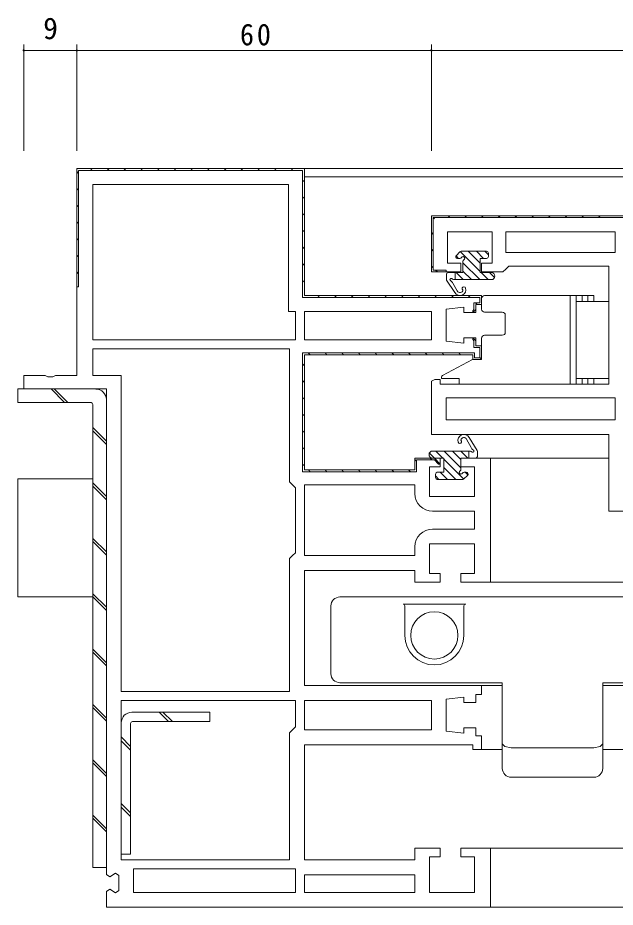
# Model space of a CAD drawing. Units: millimetres on the paper. Extents: x -420 to 373, y -297 to 267.
# Drawn here: x -182.4 to -81.3, y -210.8 to -60.3 of the extents above; entities that cross this region are included whole.
import ezdxf
from ezdxf.enums import TextEntityAlignment as Align

# ---------------------------------------------------------------- set-up
doc = ezdxf.new("R2010")
doc.units = ezdxf.units.MM
for name, color, linetype, lineweight in [('0-3_YKK_12', 2, 'Continuous', 9), ('0-4_YKK_D', 6, 'Continuous', 9), ('0-6_YKK_13', 4, 'Continuous', 9), ('0-7_YKK_11', 7, 'Continuous', 9)]:
    doc.layers.add(name, color=color, linetype=linetype, lineweight=lineweight)
doc.styles.add('ＭＳ ゴシック', font='')
doc.styles.get('ＭＳ ゴシック').set_extended_font_data('MS Gothic')

msp = doc.modelspace()

# ---------------------------------------------------------------- linework, layer by layer
at = {"layer": '0-3_YKK_12'}
for p, q in [((-134.425, -85.827), (11.842, -85.827)), ((-133.925, -87.227), (11.842, -87.227)), ((-102.941, -134.827), (-82.441, -134.827)), ((-102.925, -155.827), (11.842, -155.827)), ((-104.425, -173.327), (-100.425, -173.327)), ((-83.425, -173.327), (11.842, -173.327)), ((-104.425, -184.127), (-100.425, -184.127)), ((-83.425, -184.127), (11.842, -184.127)), ((-102.909, -200.827), (11.842, -200.827)), ((-103.409, -210.827), (11.842, -210.827))]:
    msp.add_line(p, q, dxfattribs=at)
at = {"layer": '0-4_YKK_D'}
for p, q in [((-181.425, -82.827), (-181.425, -64.827)), ((-181.425, -65.827), (-172.425, -65.827)), ((-172.425, -82.827), (-172.425, -64.827)), ((-172.425, -82.827), (-172.425, -64.827)), ((-172.425, -65.827), (-112.425, -65.827)), ((-112.425, -82.827), (-112.425, -64.827)), ((-112.425, -82.827), (-112.425, -64.827)), ((-112.425, -65.827), (-22.425, -65.827))]:
    msp.add_line(p, q, dxfattribs=at)
for centre, start, end in [((-181.425, -65.827), 0, 180), ((-181.425, -65.827), 180, 0), ((-172.425, -65.827), 0, 180), ((-172.425, -65.827), 0, 180), ((-172.425, -65.827), 180, 0), ((-172.425, -65.827), 180, 0), ((-112.425, -65.827), 0, 180), ((-112.425, -65.827), 0, 180), ((-112.425, -65.827), 180, 0), ((-112.425, -65.827), 180, 0)]:
    msp.add_arc(centre, 0.106, start, end, dxfattribs=at)
at = {"layer": '0-6_YKK_13'}
for p, q in [((-108.26, -100.591), (-107.832, -101.019)), ((-108.202, -100.51), (-107.602, -99.91)), ((-107.561, -99.876), (-104.19, -103.247)), ((-103.09, -99.822), (-107.39, -99.822)), ((-106.201, -99.822), (-104.19, -101.833)), ((-104.787, -99.822), (-103.587, -101.022)), ((-103.372, -99.822), (-102.79, -100.405)), ((-102.79, -100.122), (-102.79, -100.722)), ((-107.609, -101.022), (-107.99, -101.022)), ((-107.09, -101.542), (-107.09, -103.422)), ((-107.09, -101.761), (-104.229, -104.622)), ((-103.09, -101.022), (-104.19, -101.022)), ((-104.19, -101.022), (-104.19, -103.424)), ((-109.886, -104.545), (-109.886, -103.722)), ((-107.09, -103.422), (-109.586, -103.422)), ((-108.42, -104.622), (-108.42, -103.422)), ((-108.258, -103.422), (-107.058, -104.622)), ((-107.09, -103.176), (-105.643, -104.622)), ((-104.19, -103.422), (-102.29, -103.422)), ((-104.015, -103.422), (-102.815, -104.622)), ((-102.601, -103.422), (-101.746, -104.276)), ((-82.425, -121.327), (-82.425, -103.327)), ((-108.462, -106.81), (-109.849, -104.69)), ((-108.792, -105.241), (-108.043, -106.531)), ((-102.29, -104.622), (-108.42, -104.622)), ((-103.931, -107.827), (-103.931, -109.627)), ((-84.925, -107.327), (-103.431, -107.327)), ((-88.931, -107.327), (-88.931, -122.327)), ((-87.931, -107.327), (-87.931, -122.327)), ((-87.925, -108.327), (-82.425, -108.327)), ((-87.925, -121.327), (-87.925, -108.327)), ((-86.931, -107.327), (-86.931, -108.327)), ((-85.931, -107.327), (-85.931, -108.327)), ((-84.925, -107.327), (-84.925, -108.327)), ((-100.431, -110.127), (-103.431, -110.127)), ((-99.931, -110.627), (-99.931, -113.527)), ((-100.431, -114.027), (-103.431, -114.027)), ((-103.931, -114.527), (-103.931, -117.827)), ((-110.571, -120.843), (-105.49, -118.162)), ((-104.231, -118.127), (-105.35, -118.127)), ((-110.731, -121.108), (-110.731, -121.327)), ((-107.731, -121.327), (-110.731, -121.327)), ((-107.731, -121.327), (-107.731, -122.327)), ((-87.925, -121.327), (-82.425, -121.327)), ((-86.931, -121.327), (-86.931, -122.327)), ((-85.931, -121.327), (-85.931, -122.327)), ((-84.925, -121.327), (-84.925, -122.327)), ((-182.425, -125.427), (-182.425, -123.127)), ((-169.225, -123.127), (-182.425, -123.127)), ((-176.794, -123.127), (-174.494, -125.427)), ((-176.263, -123.127), (-173.963, -125.427)), ((-84.925, -122.327), (-107.731, -122.327)), ((-167.425, -204.128), (-167.425, -124.928)), ((-182.425, -125.427), (-170.025, -125.427)), ((-169.725, -204.128), (-169.725, -125.727)), ((-169.725, -129.666), (-167.425, -131.966)), ((-169.725, -130.197), (-167.425, -132.497)), ((-105.722, -133.008), (-106.472, -131.624)), ((-106.053, -131.345), (-104.666, -133.56)), ((-112.225, -133.627), (-106.095, -133.627)), ((-110.5, -134.827), (-111.7, -133.627)), ((-107.425, -136.488), (-110.285, -133.627)), ((-107.425, -135.074), (-108.871, -133.627)), ((-106.257, -134.827), (-107.457, -133.627)), ((-106.095, -133.627), (-106.095, -134.827)), ((-104.629, -133.705), (-104.629, -134.527)), ((-111.914, -134.827), (-112.768, -133.973)), ((-110.325, -134.827), (-112.225, -134.827)), ((-110.325, -137.227), (-110.325, -134.825)), ((-106.953, -138.374), (-110.325, -135.002)), ((-107.425, -134.827), (-104.929, -134.827)), ((-107.425, -136.708), (-107.425, -134.827)), ((-108.314, -138.428), (-110.325, -136.416)), ((-169.725, -138.327), (-182.425, -138.327)), ((-111.725, -138.127), (-111.725, -137.527)), ((-111.142, -138.428), (-111.725, -137.845)), ((-111.425, -137.227), (-110.325, -137.227)), ((-111.425, -138.428), (-107.125, -138.428)), ((-109.728, -138.428), (-110.928, -137.227)), ((-106.313, -137.74), (-106.913, -138.34)), ((-106.905, -137.227), (-106.525, -137.227)), ((-106.255, -137.658), (-106.682, -137.231)), ((-169.725, -139.035), (-167.425, -141.335)), ((-169.725, -139.566), (-167.425, -141.866)), ((-169.725, -148.404), (-167.425, -150.704)), ((-169.725, -148.935), (-167.425, -151.235)), ((-169.725, -157.773), (-167.425, -160.073)), ((-169.725, -158.304), (-167.425, -160.604)), ((-55.925, -158.327), (-127.925, -158.327)), ((-117.225, -159.528), (-106.625, -159.528)), ((-129.425, -159.827), (-129.425, -161.343)), ((-116.925, -164.827), (-116.925, -159.827)), ((-106.925, -159.851), (-106.925, -160.229)), ((-106.925, -160.229), (-106.925, -161.343)), ((-129.425, -161.343), (-129.425, -171.327)), ((-116.925, -164.827), (-116.925, -161.343)), ((-106.925, -161.343), (-106.925, -164.827)), ((-169.725, -167.143), (-167.425, -169.443)), ((-169.725, -167.673), (-167.425, -169.973)), ((-127.925, -172.827), (-100.425, -172.827)), ((-100.425, -172.827), (-100.425, -183.206)), ((-83.425, -172.827), (-55.925, -172.827)), ((-83.425, -183.206), (-83.425, -172.827)), ((-169.725, -176.512), (-167.425, -178.812)), ((-169.725, -177.042), (-167.425, -179.342)), ((-163.125, -177.825), (-149.925, -177.825)), ((-156.903, -179.425), (-158.503, -177.825)), ((-156.266, -179.425), (-157.866, -177.825)), ((-149.925, -179.425), (-149.925, -177.825)), ((-163.325, -201.827), (-163.325, -179.725)), ((-163.025, -179.425), (-149.925, -179.425)), ((-163.325, -183.609), (-164.925, -182.009)), ((-163.325, -184.246), (-164.925, -182.646)), ((-100.425, -183.206), (-100.425, -187.327)), ((-84.925, -183.827), (-98.925, -183.827)), ((-169.725, -185.881), (-167.425, -188.181)), ((-169.725, -186.412), (-167.425, -188.712)), ((-98.925, -188.827), (-84.925, -188.827)), ((-163.325, -194.852), (-164.925, -193.252)), ((-163.325, -195.489), (-164.925, -193.889)), ((-169.725, -195.25), (-167.425, -197.55)), ((-169.725, -195.781), (-167.425, -198.081)), ((-167.425, -204.128), (-169.725, -204.128))]:
    msp.add_line(p, q, dxfattribs=at)
for points in [[(-169.725, -158.327), (-182.425, -158.327), (-182.425, -138.327)], [(-163.325, -201.827), (-164.925, -201.827), (-164.925, -179.625)], [(-98.925, -183.827), (-99.986, -183.646), (-100.425, -183.206)], [(-83.425, -187.327), (-83.425, -183.206), (-83.864, -183.646), (-84.925, -183.827)]]:
    msp.add_lwpolyline(points, dxfattribs=at)
msp.add_circle((-111.925, -164.827), 4, dxfattribs=at)
for centre, radius, start, end in [((-107.99, -100.722), 0.3, 135, 270), ((-107.39, -100.122), 0.3, 90, 135), ((-107.09, -101.022), 0.3, 300, 149.99998), ((-103.09, -100.122), 0.3, 0, 90), ((-103.09, -100.722), 0.3, 270, 0), ((-107.609, -100.722), 0.3, 270, 329.99998), ((-106.79, -101.542), 0.3, 120, 180), ((-109.586, -103.722), 0.3, 90, 180), ((-102.29, -104.022), 0.6, 270, 90), ((-109.586, -104.545), 0.3, 180, 208.87427), ((-109.083, -104.622), 0.2, 56.44269, 238.73001), ((-109.706, -105.648), 1, 23.99017, 58.73001), ((-108.42, -103.622), 1, 236.44269, 270), ((-107.586, -106.327), 1, 208.87427, 16.60155), ((-107.586, -106.327), 0.5, 203.99017, 354.81476), ((-106.915, -106.127), 0.3, 16.60155, 234.81476), ((-103.431, -107.827), 0.5, 90, 180), ((-103.431, -109.627), 0.5, 180, 270), ((-100.431, -110.627), 0.5, 0, 90), ((-103.431, -114.527), 0.5, 90, 180), ((-100.431, -113.527), 0.5, 270, 0), ((-105.35, -118.427), 0.3, 90, 117.84825), ((-104.231, -117.827), 0.3, 270, 0), ((-110.431, -121.108), 0.3, 117.81764, 180), ((-169.225, -124.928), 1.8, 0, 90), ((-170.025, -125.727), 0.3, 0, 90), ((-106.929, -131.827), 1, 28.87427, 196.60155), ((-107.599, -132.027), 0.3, 196.60155, 54.81476), ((-106.929, -131.827), 0.5, 23.99017, 174.81476), ((-112.225, -134.228), 0.6, 90, 270), ((-106.095, -134.627), 1, 56.44269, 90), ((-104.809, -132.602), 1, 203.99017, 238.73001), ((-105.431, -133.627), 0.2, 236.44269, 58.73001), ((-104.929, -133.705), 0.3, 0, 28.87427), ((-104.929, -134.527), 0.3, 270, 0), ((-107.425, -137.227), 0.3, 120, 329.99998), ((-107.725, -136.708), 0.3, 300, 0), ((-111.425, -137.527), 0.3, 90, 180), ((-111.425, -138.127), 0.3, 180, 270), ((-106.905, -137.527), 0.3, 90, 149.99998), ((-107.125, -138.127), 0.3, 270, 315), ((-106.525, -137.527), 0.3, 315, 90), ((-127.925, -159.827), 1.5, 90, 180), ((-117.225, -159.827), 0.3, 0, 90), ((-106.625, -159.827), 0.3, 90, 180), ((-111.925, -164.827), 5, 180, 0), ((-127.925, -171.327), 1.5, 180, 270), ((-163.125, -179.625), 1.8, 90, 180), ((-163.025, -179.725), 0.3, 90, 180), ((-98.925, -187.327), 1.5, 180, 270), ((-84.925, -187.327), 1.5, 270, 0)]:
    msp.add_arc(centre, radius, start, end, dxfattribs=at)
at = {"layer": '0-7_YKK_11'}
for p, q in [((-133.925, -85.827), (-172.425, -85.827)), ((-172.425, -86.342), (-172.125, -86.642)), ((-170.111, -85.827), (-169.811, -86.127)), ((-167.283, -85.827), (-166.983, -86.127)), ((-164.454, -85.827), (-164.154, -86.127)), ((-161.626, -85.827), (-161.326, -86.127)), ((-158.798, -85.827), (-158.498, -86.127)), ((-155.969, -85.827), (-155.669, -86.127)), ((-153.141, -85.827), (-152.841, -86.127)), ((-150.312, -85.827), (-150.012, -86.127)), ((-147.484, -85.827), (-147.184, -86.127)), ((-144.655, -85.827), (-144.355, -86.127)), ((-141.827, -85.827), (-141.527, -86.127)), ((-138.999, -85.827), (-138.699, -86.127)), ((-136.17, -85.827), (-135.87, -86.127)), ((-134.225, -87.773), (-133.925, -88.073)), ((-172.425, -89.171), (-172.125, -89.471)), ((-134.225, -90.601), (-133.925, -90.901)), ((-172.425, -91.999), (-172.125, -92.299)), ((-172.425, -94.827), (-172.125, -95.127)), ((-134.225, -93.43), (-133.925, -93.73)), ((-112.132, -94.12), (-111.92, -94.333)), ((-109.597, -93.827), (-109.297, -94.127)), ((-106.768, -93.827), (-106.468, -94.127)), ((-103.94, -93.827), (-103.64, -94.127)), ((-101.111, -93.827), (-100.811, -94.127)), ((-98.283, -93.827), (-97.983, -94.127)), ((-95.454, -93.827), (-95.154, -94.127)), ((-92.626, -93.827), (-92.326, -94.127)), ((-89.798, -93.827), (-89.498, -94.127)), ((-86.969, -93.827), (-86.669, -94.127)), ((-84.141, -93.827), (-83.841, -94.127)), ((-134.225, -96.258), (-133.925, -96.558)), ((-172.425, -97.656), (-172.125, -97.956)), ((-112.425, -96.656), (-112.125, -96.956)), ((-81.325, -96.527), (-99.825, -96.527)), ((-134.225, -99.086), (-133.925, -99.386)), ((-172.425, -100.484), (-172.125, -100.784)), ((-112.425, -99.484), (-112.125, -99.784)), ((-134.225, -101.915), (-133.925, -102.215)), ((-112.425, -102.313), (-112.125, -102.613)), ((-172.425, -103.313), (-172.125, -103.613)), ((-111.71, -103.027), (-111.41, -103.327)), ((-134.225, -104.743), (-133.925, -105.043)), ((-131.641, -107.327), (-131.341, -107.627)), ((-128.812, -107.327), (-128.512, -107.627)), ((-125.984, -107.327), (-125.684, -107.627)), ((-123.155, -107.327), (-122.855, -107.627)), ((-120.327, -107.327), (-120.027, -107.627)), ((-117.499, -107.327), (-117.199, -107.627)), ((-114.67, -107.327), (-114.37, -107.627)), ((-111.842, -107.327), (-111.542, -107.627)), ((-109.013, -107.327), (-108.713, -107.627)), ((-106.185, -107.327), (-105.885, -107.627)), ((-104.912, -108.601), (-104.68, -108.833)), ((-169.725, -114.827), (-135.425, -114.827)), ((-133.925, -114.827), (-112.425, -114.827)), ((-133.925, -117.327), (-105.425, -117.327)), ((-133.254, -117.027), (-132.954, -117.327)), ((-130.426, -117.027), (-130.126, -117.327)), ((-127.598, -117.027), (-127.298, -117.327)), ((-124.769, -117.027), (-124.469, -117.327)), ((-121.941, -117.027), (-121.641, -117.327)), ((-119.112, -117.027), (-118.812, -117.327)), ((-116.284, -117.027), (-115.984, -117.327)), ((-113.455, -117.027), (-113.155, -117.327)), ((-110.627, -117.027), (-110.327, -117.327)), ((-107.799, -117.027), (-107.499, -117.327)), ((-134.225, -118.885), (-133.925, -119.185)), ((-104.259, -117.739), (-104.045, -117.953)), ((-134.225, -121.714), (-133.925, -122.014)), ((-167.425, -123.127), (-167.425, -205.306)), ((-134.225, -124.542), (-133.925, -124.842)), ((-134.225, -127.371), (-133.925, -127.671)), ((-109.925, -128.327), (-81.325, -128.327)), ((-134.225, -130.199), (-133.925, -130.499)), ((-134.225, -133.027), (-133.925, -133.327)), ((-115.174, -135.108), (-114.925, -135.357)), ((-112.626, -134.827), (-112.326, -135.127)), ((-134.225, -135.856), (-133.925, -136.156)), ((-133.253, -136.827), (-132.953, -137.127)), ((-130.425, -136.827), (-130.125, -137.127)), ((-127.597, -136.827), (-127.297, -137.127)), ((-124.768, -136.827), (-124.468, -137.127)), ((-121.94, -136.827), (-121.64, -137.127)), ((-119.111, -136.827), (-118.811, -137.127)), ((-116.283, -136.827), (-115.983, -137.127)), ((-115.225, -149.827), (-115.225, -151.327)), ((-115.225, -151.327), (-133.925, -151.327)), ((-164.925, -175.827), (-135.425, -175.827)), ((-133.925, -180.827), (-112.425, -180.827)), ((-162.825, -208.327), (-135.425, -208.327)), ((-133.925, -208.327), (-115.225, -208.327))]:
    msp.add_line(p, q, dxfattribs=at)
for points in [[(-104.925, -110.177), (-104.925, -108.827), (-103.925, -108.827), (-103.925, -107.327), (-133.925, -107.327), (-133.925, -85.827), (-172.425, -85.827), (-172.425, -120.827), (-176.059, -120.827), (-176.492, -121.077), (-177.358, -121.077), (-177.791, -120.827), (-181.425, -120.827), (-181.425, -123.127), (-167.425, -123.127)], [(-22.425, -93.827), (-112.425, -93.827), (-112.425, -103.327)], [(-112.425, -93.827), (-112.425, -103.327), (-107.425, -103.327), (-107.425, -101.827), (-109.725, -101.827), (-109.725, -96.527), (-102.125, -96.527), (-102.125, -101.827), (-103.925, -101.827), (-103.925, -103.327), (-100.325, -103.327), (-99.825, -102.827), (-99.325, -102.327), (-82.425, -102.327), (-82.425, -122.327), (-110.925, -122.327), (-110.925, -121.527), (-111.821, -121.527), (-112.425, -121.809), (-112.425, -130.827), (-82.425, -130.827), (-82.425, -143.827), (-42.425, -143.827)], [(-22.425, -93.827), (-112.425, -93.827), (-112.425, -103.327)], [(-112.425, -93.827), (-112.425, -103.327), (-109.925, -103.327), (-109.925, -103.027), (-112.125, -103.027), (-112.125, -94.127), (-22.725, -94.127), (-22.725, -101.527), (-24.925, -101.527), (-24.925, -101.827), (-22.425, -101.827), (-22.425, -93.827)], [(-103.925, -173.327), (-133.925, -173.327), (-133.925, -153.827), (-115.225, -153.827), (-115.225, -155.827), (-110.925, -155.827), (-110.925, -154.327), (-112.725, -154.327), (-112.725, -149.327), (-105.125, -149.327), (-105.125, -154.327), (-107.425, -154.327), (-107.425, -155.827), (-102.425, -155.827), (-102.425, -134.827), (-107.425, -134.827), (-107.425, -136.327), (-105.125, -136.327), (-105.125, -141.327), (-112.725, -141.327), (-112.725, -136.327), (-110.925, -136.327), (-110.925, -134.827), (-115.225, -134.827), (-115.225, -136.827), (-133.925, -136.827), (-133.925, -117.327), (-105.425, -117.327), (-105.425, -118.127), (-103.925, -118.127), (-103.925, -115.827), (-104.925, -115.827), (-104.925, -114.477), (-106.925, -114.477), (-106.925, -115.35), (-109.925, -115.027), (-109.925, -109.627), (-106.925, -109.305), (-106.925, -110.177), (-104.925, -110.177)], [(-167.425, -123.127), (-167.425, -205.306), (-166.861, -205.668), (-165.888, -205.087), (-165.325, -205.449), (-165.325, -208.006), (-165.888, -208.368), (-166.861, -207.787), (-167.425, -208.149), (-167.425, -210.827), (-102.425, -210.827), (-102.425, -200.827), (-107.425, -200.827), (-107.425, -202.327), (-105.125, -202.327), (-105.125, -208.327), (-112.725, -208.327), (-112.725, -202.327), (-110.925, -202.327), (-110.925, -200.827), (-115.225, -200.827), (-115.225, -202.827), (-133.925, -202.827), (-133.925, -183.327), (-105.425, -183.327), (-105.425, -184.127), (-103.925, -184.127), (-103.925, -181.827), (-104.925, -181.827), (-104.925, -180.477), (-106.925, -180.477), (-106.925, -181.35), (-109.925, -181.027), (-109.925, -175.628), (-106.925, -175.305), (-106.925, -176.177), (-104.925, -176.177), (-104.925, -174.827), (-103.925, -174.827), (-103.925, -173.327)], [(-115.225, -151.327), (-133.925, -151.327), (-133.925, -139.327), (-115.225, -139.327), (-115.225, -140.827)], [(-112.225, -143.827), (-105.125, -143.827), (-105.125, -146.827), (-112.225, -146.827)]]:
    msp.add_lwpolyline(points, dxfattribs=at)
for points in [[(-133.925, -85.827), (-172.425, -85.827), (-172.425, -105.827), (-172.125, -105.827), (-172.125, -86.127), (-134.225, -86.127), (-134.225, -107.627), (-104.225, -107.627), (-104.225, -108.527), (-105.225, -108.527), (-105.225, -109.677), (-105.425, -109.877), (-105.425, -110.177), (-104.925, -109.677), (-104.925, -108.827), (-103.925, -108.827), (-103.925, -107.327), (-133.925, -107.327)], [(-169.725, -114.827), (-135.425, -114.827), (-135.425, -110.027), (-136.625, -110.027), (-136.625, -88.527), (-169.725, -88.527)], [(-81.325, -96.527), (-99.825, -96.527), (-99.825, -100.027), (-81.325, -100.027)], [(-133.925, -114.827), (-112.425, -114.827), (-112.425, -110.027), (-133.925, -110.027)], [(-133.925, -117.327), (-105.425, -117.327), (-105.425, -118.127), (-103.925, -118.127), (-103.925, -115.827), (-104.925, -115.827), (-104.925, -114.977), (-105.425, -114.477), (-105.425, -114.777), (-105.225, -114.977), (-105.225, -116.127), (-104.225, -116.127), (-104.225, -117.827), (-105.125, -117.827), (-105.125, -117.027), (-134.225, -117.027), (-134.225, -137.127), (-114.925, -137.127), (-114.925, -135.127), (-111.925, -135.127), (-111.225, -135.827), (-110.925, -135.827), (-111.925, -134.827), (-115.225, -134.827), (-115.225, -136.827), (-133.925, -136.827)], [(-164.925, -120.827), (-164.925, -174.327), (-136.425, -174.327), (-136.425, -151.827), (-135.925, -151.327), (-135.425, -150.827), (-135.425, -139.827), (-135.925, -139.327), (-136.425, -138.827), (-136.425, -116.327), (-169.725, -116.327), (-169.725, -120.827)], [(-109.925, -128.327), (-81.325, -128.327), (-81.325, -124.627), (-109.925, -124.627)], [(-164.925, -175.827), (-135.425, -175.827), (-135.425, -180.327), (-135.925, -180.827), (-136.425, -181.327), (-136.425, -202.827), (-164.925, -202.827)], [(-133.925, -180.827), (-112.425, -180.827), (-112.425, -175.827), (-133.925, -175.827)], [(-162.825, -208.327), (-135.425, -208.327), (-135.425, -204.327), (-162.825, -204.327)], [(-133.925, -208.327), (-115.225, -208.327), (-115.225, -205.327), (-133.925, -205.327)]]:
    msp.add_lwpolyline(points, close=True, dxfattribs=at)
for centre, start, end in [((-112.225, -140.827), 180, 269.99998), ((-112.225, -149.827), 90, 179.99998)]:
    msp.add_arc(centre, 3, start, end, dxfattribs=at)

# ---------------------------------------------------------------- texts
at = {"layer": '0-4_YKK_D', "color": 3, "style": 'ＭＳ ゴシック'}
msp.add_text('9', height=3.666, dxfattribs=at).set_placement((-178.125, -65.027), align=Align.BOTTOM_LEFT)
at = {"layer": '0-4_YKK_D', "color": 3, "insert": (-144.825, -65.027), "char_height": 3.666, "attachment_point": 7, "style": 'ＭＳ ゴシック'}
msp.add_mtext('\\T1.21;\\W0.95;60', dxfattribs=at)

doc.saveas('drawing.dxf')
